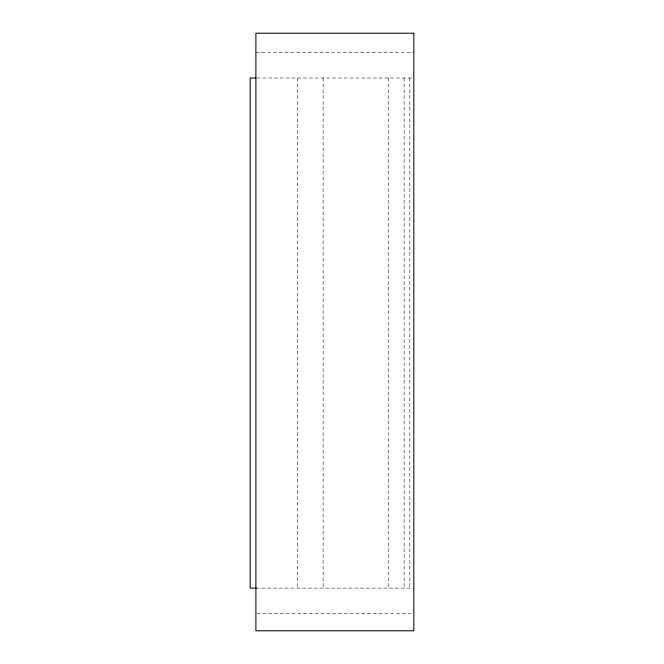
<?xml version="1.0" encoding="UTF-8"?>
<svg xmlns="http://www.w3.org/2000/svg" width="664" height="664" viewBox="0 0 664 664"><rect width="100%" height="100%" fill="white"/><g stroke="black" fill="none" stroke-linecap="round" stroke-linejoin="round"><path stroke-width="0.5" stroke-dasharray="3.32 2.49" d="M255.889 52.406L413.83 52.406M256.926 78.02L412.8 78.02M255.889 588.113L413.83 588.113M256.926 613.727L412.792 613.727M409.837 78.02L409.837 588.113M404.127 78.02L404.127 588.113M388.216 78.02L388.216 588.113M323.119 78.02L323.119 588.113M297.505 78.02L297.505 588.113"/><path stroke-width="1" d="M255.889 78.02L250.17 78.02L250.17 588.113L256.37 588.113M413.83 33.2L255.889 33.2L255.889 630.8L413.83 630.8L413.83 33.2"/></g></svg>
